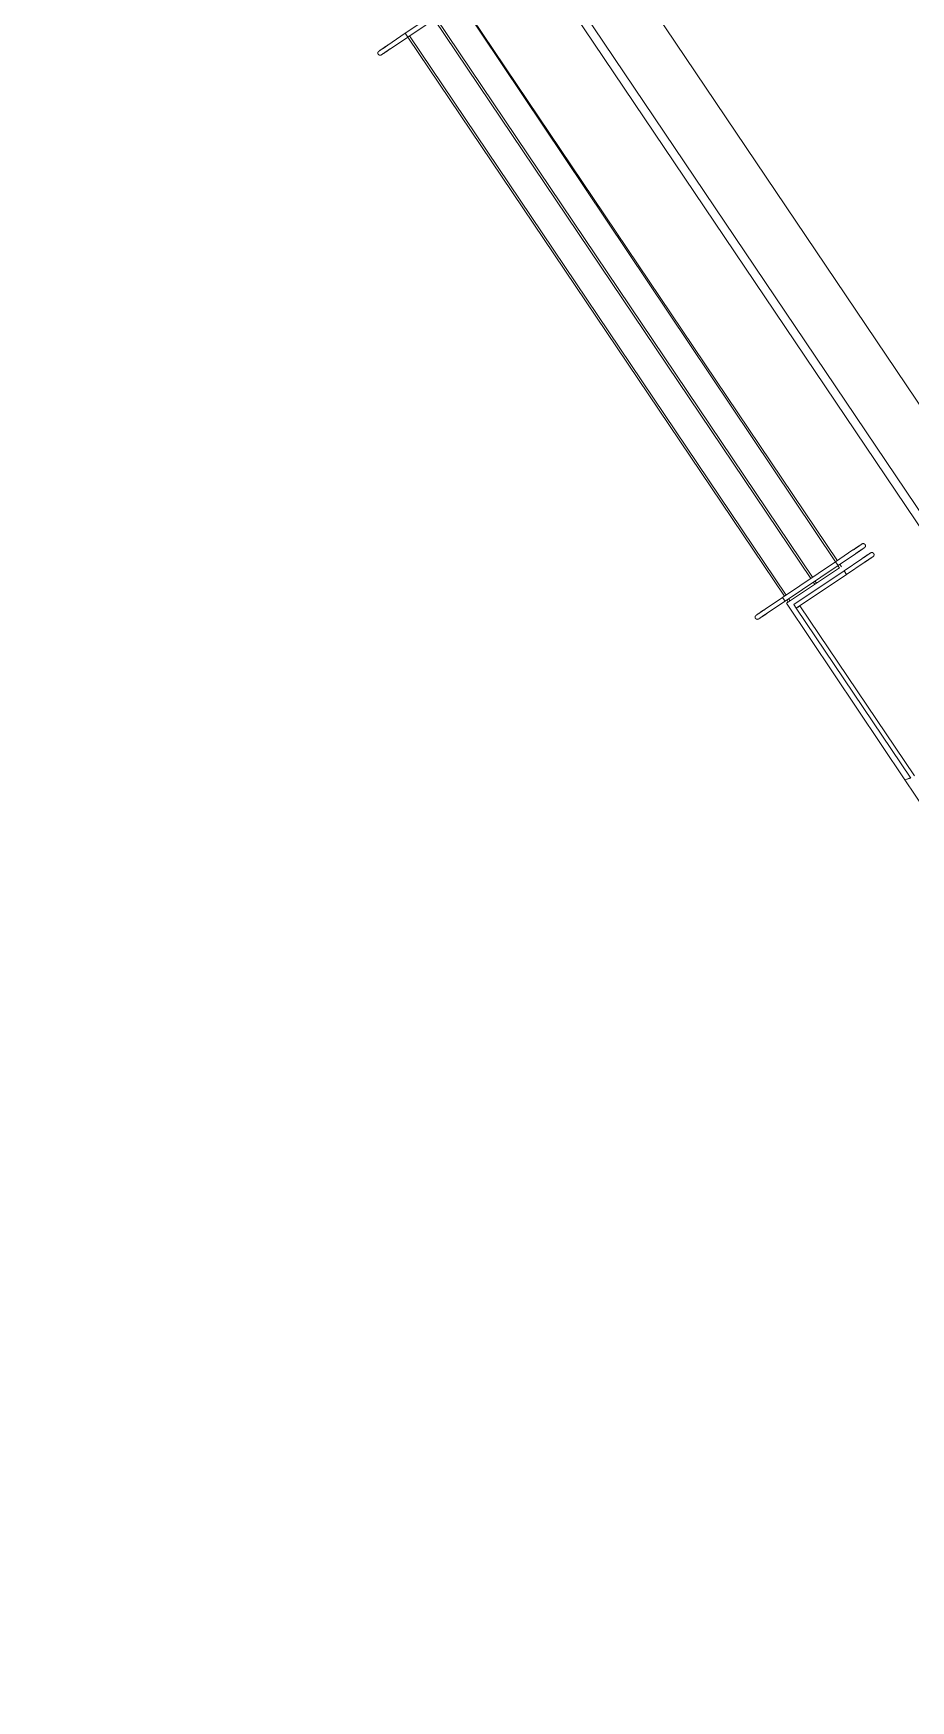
# Model space of a CAD drawing. Header units: metres. Extents: x 286532 to 329498, y 7396783 to 7466136.
# Drawn here: x 325542.76 to 325551.01, y 7397711.22 to 7397726.91 of the extents above; entities that cross this region are included whole.
import ezdxf

# ---------------------------------------------------------------- set-up
doc = ezdxf.new("R2010")
doc.units = ezdxf.units.M
doc.header["$LTSCALE"] = 10
doc.layers.get('0').update_dxf_attribs({"color": 255})
doc.layers.add('_  ARQ-AUX-001', color=1, linetype='Continuous', lineweight=5)
doc.layers.add('_AUXILIAR', color=7, linetype='Continuous', lineweight=30)

# ---------------------------------------------------------------- blocks, each defined once
blk = doc.blocks.new('ESTACAODRONE')
at = {"layer": '_  ARQ-AUX-001'}
for p, q in [((-60.708, -106.059), (-70.298, -91.499)), ((-70.72, -92.02), (-61.354, -106.241)), ((-61.287, -106.197), (-70.653, -91.976)), ((-67.301, -99.793), (-66.8, -99.463)), ((-67.278, -99.828), (-66.776, -99.498)), ((-66.781, -99.501), (-63.308, -104.805)), ((-66.776, -99.498), (-63.289, -104.794)), ((-67.027, -99.663), (-63.54, -104.958)), ((-67.011, -99.653), (-63.524, -104.948)), ((-67.301, -99.793), (-67.466, -99.902)), ((-67.443, -99.937), (-67.278, -99.828)), ((-67.278, -99.828), (-67.301, -99.793)), ((-67.278, -99.828), (-63.79, -105.123)), ((-67.262, -99.818), (-63.774, -105.113)), ((-63.141, -104.695), (-63.306, -104.804)), ((-63.283, -104.84), (-63.118, -104.73)), ((-63.807, -105.134), (-63.306, -104.804)), ((-63.784, -105.17), (-63.283, -104.84)), ((-63.271, -104.862), (-63.77, -105.19)), ((-63.226, -104.889), (-63.703, -105.203)), ((-63.306, -104.804), (-63.283, -104.84)), ((-63.285, -104.841), (-63.271, -104.862)), ((-63.266, -104.828), (-63.25, -104.853)), ((-63.06, -104.78), (-63.226, -104.889)), ((-63.226, -104.889), (-63.203, -104.924)), ((-63.203, -104.924), (-63.037, -104.815)), ((-63.68, -105.238), (-63.203, -104.924)), ((-63.517, -104.993), (-63.503, -105.014)), ((-63.501, -104.983), (-63.487, -105.004)), ((-63.807, -105.134), (-63.973, -105.244)), ((-63.95, -105.279), (-63.784, -105.17)), ((-63.784, -105.17), (-63.807, -105.134)), ((-63.77, -105.19), (-62.675, -106.863)), ((-63.767, -105.158), (-63.754, -105.179)), ((-63.751, -105.148), (-63.738, -105.168)), ((-63.68, -105.238), (-63.703, -105.203)), ((-62.584, -106.825), (-63.645, -105.215)), ((-63.68, -105.238), (-62.62, -106.848)), ((-62.675, -106.863), (-62.621, -106.844)), ((-62.674, -106.863), (-62.621, -106.845)), ((-59.397, -111.867), (-62.674, -106.863))]:
    blk.add_line(p, q, dxfattribs=at)
at = {"layer": '_  ARQ-AUX-001', "flags": 128}
for points in [[(-67.557, -99.987), (-67.558, -99.986), (-67.558, -99.986), (-67.558, -99.985), (-67.559, -99.984), (-67.559, -99.983), (-67.559, -99.983), (-67.56, -99.982), (-67.56, -99.981), (-67.56, -99.98), (-67.56, -99.979), (-67.56, -99.979), (-67.561, -99.978), (-67.561, -99.977), (-67.561, -99.976), (-67.561, -99.975), (-67.561, -99.974), (-67.561, -99.974), (-67.56, -99.973), (-67.56, -99.972), (-67.56, -99.971), (-67.56, -99.97), (-67.56, -99.969), (-67.559, -99.969), (-67.559, -99.968), (-67.559, -99.967), (-67.558, -99.966), (-67.558, -99.966), (-67.558, -99.965), (-67.557, -99.964), (-67.557, -99.963), (-67.556, -99.963), (-67.556, -99.962), (-67.555, -99.962), (-67.555, -99.961), (-67.554, -99.96), (-67.553, -99.96), (-67.553, -99.959), (-67.552, -99.959), (-67.551, -99.958), (-67.551, -99.958)], [(-67.528, -99.993), (-67.529, -99.994), (-67.53, -99.994), (-67.53, -99.994), (-67.531, -99.995), (-67.532, -99.995), (-67.533, -99.995), (-67.533, -99.996), (-67.534, -99.996), (-67.535, -99.996), (-67.536, -99.996), (-67.537, -99.996), (-67.537, -99.997), (-67.538, -99.997), (-67.539, -99.997), (-67.54, -99.997), (-67.541, -99.997), (-67.542, -99.997), (-67.542, -99.996), (-67.543, -99.996), (-67.544, -99.996), (-67.545, -99.996), (-67.546, -99.996), (-67.547, -99.995), (-67.547, -99.995), (-67.548, -99.995), (-67.549, -99.994), (-67.55, -99.994), (-67.55, -99.994), (-67.551, -99.993), (-67.552, -99.993), (-67.552, -99.992), (-67.553, -99.992), (-67.554, -99.991), (-67.554, -99.991), (-67.555, -99.99), (-67.556, -99.989), (-67.556, -99.989), (-67.557, -99.988), (-67.557, -99.987), (-67.557, -99.987)], [(-67.466, -99.902), (-67.47, -99.904), (-67.473, -99.907), (-67.476, -99.909), (-67.48, -99.911), (-67.483, -99.913), (-67.486, -99.915), (-67.49, -99.918), (-67.493, -99.92), (-67.496, -99.922), (-67.499, -99.924), (-67.502, -99.926), (-67.506, -99.928), (-67.508, -99.93), (-67.511, -99.932), (-67.514, -99.934), (-67.517, -99.936), (-67.52, -99.937), (-67.522, -99.939), (-67.525, -99.941), (-67.527, -99.942), (-67.53, -99.944), (-67.532, -99.945), (-67.534, -99.947), (-67.536, -99.948), (-67.538, -99.949), (-67.539, -99.95), (-67.541, -99.951), (-67.543, -99.953), (-67.544, -99.953), (-67.545, -99.954), (-67.547, -99.955), (-67.548, -99.956), (-67.549, -99.956), (-67.549, -99.957), (-67.55, -99.957), (-67.55, -99.958), (-67.551, -99.958), (-67.551, -99.958), (-67.551, -99.958)], [(-67.551, -99.958), (-67.551, -99.958), (-67.551, -99.958), (-67.551, -99.958), (-67.55, -99.957), (-67.549, -99.957), (-67.549, -99.956), (-67.548, -99.956), (-67.547, -99.955), (-67.546, -99.955), (-67.544, -99.954), (-67.543, -99.953), (-67.542, -99.952), (-67.54, -99.951), (-67.538, -99.95), (-67.536, -99.948), (-67.534, -99.947), (-67.532, -99.946), (-67.53, -99.944), (-67.528, -99.943), (-67.525, -99.941), (-67.523, -99.94), (-67.52, -99.938), (-67.518, -99.936), (-67.515, -99.934), (-67.512, -99.932), (-67.509, -99.93), (-67.506, -99.929), (-67.503, -99.927), (-67.5, -99.925), (-67.497, -99.922), (-67.494, -99.92), (-67.491, -99.918), (-67.487, -99.916), (-67.484, -99.914), (-67.481, -99.912), (-67.477, -99.909), (-67.474, -99.907), (-67.471, -99.905), (-67.467, -99.903), (-67.466, -99.902)], [(-67.528, -99.993), (-67.528, -99.993), (-67.528, -99.993), (-67.527, -99.993), (-67.527, -99.992), (-67.526, -99.992), (-67.526, -99.992), (-67.525, -99.991), (-67.524, -99.99), (-67.523, -99.99), (-67.521, -99.989), (-67.52, -99.988), (-67.518, -99.987), (-67.517, -99.986), (-67.515, -99.985), (-67.513, -99.983), (-67.511, -99.982), (-67.509, -99.981), (-67.507, -99.979), (-67.505, -99.978), (-67.502, -99.976), (-67.5, -99.975), (-67.497, -99.973), (-67.495, -99.971), (-67.492, -99.969), (-67.489, -99.967), (-67.486, -99.966), (-67.483, -99.964), (-67.48, -99.962), (-67.477, -99.96), (-67.474, -99.958), (-67.471, -99.955), (-67.468, -99.953), (-67.464, -99.951), (-67.461, -99.949), (-67.458, -99.947), (-67.454, -99.945), (-67.451, -99.942), (-67.448, -99.94), (-67.444, -99.938), (-67.443, -99.937)], [(-67.443, -99.937), (-67.447, -99.94), (-67.45, -99.942), (-67.453, -99.944), (-67.457, -99.946), (-67.46, -99.948), (-67.463, -99.951), (-67.467, -99.953), (-67.47, -99.955), (-67.473, -99.957), (-67.476, -99.959), (-67.479, -99.961), (-67.482, -99.963), (-67.485, -99.965), (-67.488, -99.967), (-67.491, -99.969), (-67.494, -99.971), (-67.497, -99.972), (-67.499, -99.974), (-67.502, -99.976), (-67.504, -99.977), (-67.506, -99.979), (-67.509, -99.98), (-67.511, -99.982), (-67.513, -99.983), (-67.515, -99.984), (-67.516, -99.985), (-67.518, -99.987), (-67.52, -99.988), (-67.521, -99.989), (-67.522, -99.989), (-67.523, -99.99), (-67.525, -99.991), (-67.525, -99.991), (-67.526, -99.992), (-67.527, -99.992), (-67.527, -99.993), (-67.528, -99.993), (-67.528, -99.993), (-67.528, -99.993)], [(-63.141, -104.695), (-63.137, -104.693), (-63.134, -104.691), (-63.13, -104.689), (-63.127, -104.686), (-63.124, -104.684), (-63.12, -104.682), (-63.117, -104.68), (-63.114, -104.678), (-63.111, -104.676), (-63.108, -104.674), (-63.104, -104.672), (-63.101, -104.67), (-63.098, -104.668), (-63.096, -104.666), (-63.093, -104.664), (-63.09, -104.662), (-63.087, -104.66), (-63.085, -104.658), (-63.082, -104.657), (-63.08, -104.655), (-63.077, -104.654), (-63.075, -104.652), (-63.073, -104.651), (-63.071, -104.65), (-63.069, -104.648), (-63.067, -104.647), (-63.066, -104.646), (-63.064, -104.645), (-63.063, -104.644), (-63.062, -104.643), (-63.06, -104.642), (-63.059, -104.642), (-63.058, -104.641), (-63.058, -104.641), (-63.057, -104.64), (-63.056, -104.64), (-63.056, -104.64), (-63.056, -104.64), (-63.056, -104.639)], [(-63.056, -104.639), (-63.056, -104.639), (-63.056, -104.64), (-63.056, -104.64), (-63.057, -104.64), (-63.057, -104.641), (-63.058, -104.641), (-63.059, -104.642), (-63.06, -104.642), (-63.061, -104.643), (-63.062, -104.644), (-63.064, -104.645), (-63.065, -104.646), (-63.067, -104.647), (-63.069, -104.648), (-63.071, -104.649), (-63.073, -104.651), (-63.075, -104.652), (-63.077, -104.653), (-63.079, -104.655), (-63.081, -104.656), (-63.084, -104.658), (-63.087, -104.66), (-63.089, -104.661), (-63.092, -104.663), (-63.095, -104.665), (-63.098, -104.667), (-63.101, -104.669), (-63.104, -104.671), (-63.107, -104.673), (-63.11, -104.675), (-63.113, -104.677), (-63.116, -104.679), (-63.12, -104.681), (-63.123, -104.684), (-63.126, -104.686), (-63.13, -104.688), (-63.133, -104.69), (-63.136, -104.692), (-63.14, -104.695), (-63.141, -104.695)], [(-63.033, -104.675), (-63.033, -104.675), (-63.033, -104.675), (-63.033, -104.675), (-63.034, -104.675), (-63.034, -104.676), (-63.035, -104.676), (-63.036, -104.677), (-63.037, -104.677), (-63.038, -104.678), (-63.039, -104.679), (-63.041, -104.68), (-63.042, -104.681), (-63.044, -104.682), (-63.046, -104.683), (-63.047, -104.684), (-63.049, -104.686), (-63.052, -104.687), (-63.054, -104.688), (-63.056, -104.69), (-63.058, -104.691), (-63.061, -104.693), (-63.063, -104.695), (-63.066, -104.697), (-63.069, -104.698), (-63.072, -104.7), (-63.075, -104.702), (-63.078, -104.704), (-63.081, -104.706), (-63.084, -104.708), (-63.087, -104.71), (-63.09, -104.712), (-63.093, -104.714), (-63.096, -104.717), (-63.1, -104.719), (-63.103, -104.721), (-63.106, -104.723), (-63.11, -104.725), (-63.113, -104.728), (-63.117, -104.73), (-63.118, -104.73)], [(-63.118, -104.73), (-63.114, -104.728), (-63.111, -104.726), (-63.107, -104.724), (-63.104, -104.721), (-63.101, -104.719), (-63.097, -104.717), (-63.094, -104.715), (-63.091, -104.713), (-63.088, -104.711), (-63.084, -104.709), (-63.081, -104.707), (-63.078, -104.705), (-63.075, -104.703), (-63.072, -104.701), (-63.07, -104.699), (-63.067, -104.697), (-63.064, -104.695), (-63.062, -104.694), (-63.059, -104.692), (-63.057, -104.69), (-63.054, -104.689), (-63.052, -104.687), (-63.05, -104.686), (-63.048, -104.685), (-63.046, -104.683), (-63.044, -104.682), (-63.043, -104.681), (-63.041, -104.68), (-63.04, -104.679), (-63.038, -104.678), (-63.037, -104.678), (-63.036, -104.677), (-63.035, -104.676), (-63.035, -104.676), (-63.034, -104.675), (-63.033, -104.675), (-63.033, -104.675), (-63.033, -104.675), (-63.033, -104.675)], [(-62.976, -104.724), (-62.976, -104.724), (-62.976, -104.724), (-62.976, -104.724), (-62.977, -104.724), (-62.977, -104.725), (-62.978, -104.725), (-62.979, -104.726), (-62.98, -104.726), (-62.981, -104.727), (-62.982, -104.728), (-62.984, -104.729), (-62.985, -104.73), (-62.987, -104.731), (-62.989, -104.732), (-62.99, -104.733), (-62.992, -104.735), (-62.994, -104.736), (-62.997, -104.738), (-62.999, -104.739), (-63.001, -104.741), (-63.004, -104.742), (-63.006, -104.744), (-63.009, -104.746), (-63.012, -104.747), (-63.015, -104.749), (-63.017, -104.751), (-63.02, -104.753), (-63.023, -104.755), (-63.027, -104.757), (-63.03, -104.759), (-63.033, -104.761), (-63.036, -104.764), (-63.039, -104.766), (-63.043, -104.768), (-63.046, -104.77), (-63.049, -104.772), (-63.053, -104.774), (-63.056, -104.777), (-63.06, -104.779), (-63.06, -104.78)], [(-63.06, -104.78), (-63.057, -104.777), (-63.054, -104.775), (-63.05, -104.773), (-63.047, -104.771), (-63.044, -104.768), (-63.04, -104.766), (-63.037, -104.764), (-63.034, -104.762), (-63.031, -104.76), (-63.027, -104.758), (-63.024, -104.756), (-63.021, -104.754), (-63.018, -104.752), (-63.015, -104.75), (-63.013, -104.748), (-63.01, -104.746), (-63.007, -104.744), (-63.005, -104.743), (-63.002, -104.741), (-63, -104.739), (-62.997, -104.738), (-62.995, -104.736), (-62.993, -104.735), (-62.991, -104.734), (-62.989, -104.733), (-62.987, -104.731), (-62.986, -104.73), (-62.984, -104.729), (-62.983, -104.728), (-62.981, -104.727), (-62.98, -104.727), (-62.979, -104.726), (-62.978, -104.725), (-62.977, -104.725), (-62.977, -104.724), (-62.976, -104.724), (-62.976, -104.724), (-62.976, -104.724), (-62.976, -104.724)], [(-63.056, -104.639), (-63.055, -104.639), (-63.054, -104.639), (-63.054, -104.638), (-63.053, -104.638), (-63.052, -104.637), (-63.051, -104.637), (-63.05, -104.637), (-63.05, -104.637), (-63.049, -104.636), (-63.048, -104.636), (-63.047, -104.636), (-63.046, -104.636), (-63.046, -104.636), (-63.045, -104.636), (-63.044, -104.636), (-63.043, -104.636), (-63.042, -104.636), (-63.041, -104.636), (-63.04, -104.636), (-63.04, -104.636), (-63.039, -104.637), (-63.038, -104.637), (-63.037, -104.637), (-63.036, -104.637), (-63.036, -104.638), (-63.035, -104.638), (-63.034, -104.639), (-63.033, -104.639), (-63.033, -104.639), (-63.032, -104.64), (-63.031, -104.64), (-63.031, -104.641), (-63.03, -104.641), (-63.029, -104.642), (-63.029, -104.643), (-63.028, -104.643), (-63.028, -104.644), (-63.027, -104.645), (-63.027, -104.645), (-63.027, -104.645)], [(-63.027, -104.645), (-63.026, -104.646), (-63.026, -104.647), (-63.025, -104.648), (-63.025, -104.648), (-63.025, -104.649), (-63.024, -104.65), (-63.024, -104.651), (-63.024, -104.652), (-63.024, -104.652), (-63.024, -104.653), (-63.023, -104.654), (-63.023, -104.655), (-63.023, -104.656), (-63.023, -104.657), (-63.023, -104.657), (-63.023, -104.658), (-63.023, -104.659), (-63.023, -104.66), (-63.024, -104.661), (-63.024, -104.662), (-63.024, -104.662), (-63.024, -104.663), (-63.024, -104.664), (-63.025, -104.665), (-63.025, -104.665), (-63.025, -104.666), (-63.026, -104.667), (-63.026, -104.668), (-63.027, -104.668), (-63.027, -104.669), (-63.028, -104.67), (-63.028, -104.67), (-63.029, -104.671), (-63.029, -104.672), (-63.03, -104.672), (-63.03, -104.673), (-63.031, -104.673), (-63.032, -104.674), (-63.032, -104.674), (-63.033, -104.675)], [(-62.976, -104.724), (-62.975, -104.723), (-62.974, -104.723), (-62.973, -104.722), (-62.973, -104.722), (-62.972, -104.722), (-62.971, -104.721), (-62.97, -104.721), (-62.969, -104.721), (-62.969, -104.721), (-62.968, -104.721), (-62.967, -104.72), (-62.966, -104.72), (-62.965, -104.72), (-62.965, -104.72), (-62.964, -104.72), (-62.963, -104.72), (-62.962, -104.72), (-62.961, -104.72), (-62.96, -104.721), (-62.96, -104.721), (-62.959, -104.721), (-62.958, -104.721), (-62.957, -104.721), (-62.956, -104.722), (-62.956, -104.722), (-62.955, -104.722), (-62.954, -104.723), (-62.953, -104.723), (-62.953, -104.724), (-62.952, -104.724), (-62.951, -104.725), (-62.951, -104.725), (-62.95, -104.726), (-62.949, -104.726), (-62.949, -104.727), (-62.948, -104.727), (-62.948, -104.728), (-62.947, -104.729), (-62.947, -104.729), (-62.947, -104.73)], [(-62.947, -104.73), (-62.946, -104.73), (-62.946, -104.731), (-62.945, -104.732), (-62.945, -104.733), (-62.945, -104.733), (-62.944, -104.734), (-62.944, -104.735), (-62.944, -104.736), (-62.944, -104.737), (-62.943, -104.737), (-62.943, -104.738), (-62.943, -104.739), (-62.943, -104.74), (-62.943, -104.741), (-62.943, -104.742), (-62.943, -104.742), (-62.943, -104.743), (-62.943, -104.744), (-62.943, -104.745), (-62.944, -104.746), (-62.944, -104.747), (-62.944, -104.747), (-62.944, -104.748), (-62.945, -104.749), (-62.945, -104.75), (-62.945, -104.75), (-62.946, -104.751), (-62.946, -104.752), (-62.946, -104.753), (-62.947, -104.753), (-62.947, -104.754), (-62.948, -104.755), (-62.949, -104.755), (-62.949, -104.756), (-62.95, -104.757), (-62.95, -104.757), (-62.951, -104.758), (-62.952, -104.758), (-62.952, -104.759), (-62.953, -104.759)], [(-63.037, -104.815), (-63.034, -104.812), (-63.031, -104.81), (-63.027, -104.808), (-63.024, -104.806), (-63.02, -104.804), (-63.017, -104.801), (-63.014, -104.799), (-63.011, -104.797), (-63.007, -104.795), (-63.004, -104.793), (-63.001, -104.791), (-62.998, -104.789), (-62.995, -104.787), (-62.992, -104.785), (-62.989, -104.783), (-62.987, -104.781), (-62.984, -104.779), (-62.981, -104.778), (-62.979, -104.776), (-62.976, -104.775), (-62.974, -104.773), (-62.972, -104.772), (-62.97, -104.77), (-62.968, -104.769), (-62.966, -104.768), (-62.964, -104.766), (-62.963, -104.765), (-62.961, -104.764), (-62.96, -104.763), (-62.958, -104.763), (-62.957, -104.762), (-62.956, -104.761), (-62.955, -104.76), (-62.954, -104.76), (-62.954, -104.76), (-62.953, -104.759), (-62.953, -104.759), (-62.953, -104.759), (-62.953, -104.759)], [(-62.953, -104.759), (-62.953, -104.759), (-62.953, -104.759), (-62.953, -104.759), (-62.954, -104.759), (-62.954, -104.76), (-62.955, -104.76), (-62.956, -104.761), (-62.957, -104.762), (-62.958, -104.762), (-62.959, -104.763), (-62.961, -104.764), (-62.962, -104.765), (-62.964, -104.766), (-62.965, -104.767), (-62.967, -104.768), (-62.969, -104.77), (-62.971, -104.771), (-62.974, -104.773), (-62.976, -104.774), (-62.978, -104.776), (-62.981, -104.777), (-62.983, -104.779), (-62.986, -104.781), (-62.989, -104.783), (-62.992, -104.784), (-62.994, -104.786), (-62.997, -104.788), (-63, -104.79), (-63.003, -104.792), (-63.007, -104.794), (-63.01, -104.796), (-63.013, -104.799), (-63.016, -104.801), (-63.02, -104.803), (-63.023, -104.805), (-63.026, -104.807), (-63.03, -104.81), (-63.033, -104.812), (-63.036, -104.814), (-63.037, -104.815)], [(-64.064, -105.329), (-64.064, -105.328), (-64.065, -105.327), (-64.065, -105.326), (-64.066, -105.326), (-64.066, -105.325), (-64.066, -105.324), (-64.066, -105.323), (-64.067, -105.322), (-64.067, -105.322), (-64.067, -105.321), (-64.067, -105.32), (-64.067, -105.319), (-64.067, -105.318), (-64.067, -105.317), (-64.067, -105.317), (-64.067, -105.316), (-64.067, -105.315), (-64.067, -105.314), (-64.067, -105.313), (-64.067, -105.312), (-64.067, -105.312), (-64.066, -105.311), (-64.066, -105.31), (-64.066, -105.309), (-64.066, -105.309), (-64.065, -105.308), (-64.065, -105.307), (-64.064, -105.306), (-64.064, -105.306), (-64.063, -105.305), (-64.063, -105.304), (-64.062, -105.304), (-64.062, -105.303), (-64.061, -105.302), (-64.061, -105.302), (-64.06, -105.301), (-64.059, -105.301), (-64.059, -105.3), (-64.058, -105.3), (-64.058, -105.299)], [(-64.035, -105.335), (-64.036, -105.335), (-64.036, -105.335), (-64.037, -105.336), (-64.038, -105.336), (-64.039, -105.337), (-64.039, -105.337), (-64.04, -105.337), (-64.041, -105.337), (-64.042, -105.338), (-64.043, -105.338), (-64.043, -105.338), (-64.044, -105.338), (-64.045, -105.338), (-64.046, -105.338), (-64.047, -105.338), (-64.048, -105.338), (-64.048, -105.338), (-64.049, -105.338), (-64.05, -105.338), (-64.051, -105.338), (-64.052, -105.337), (-64.053, -105.337), (-64.053, -105.337), (-64.054, -105.337), (-64.055, -105.336), (-64.056, -105.336), (-64.056, -105.335), (-64.057, -105.335), (-64.058, -105.335), (-64.059, -105.334), (-64.059, -105.334), (-64.06, -105.333), (-64.06, -105.333), (-64.061, -105.332), (-64.062, -105.331), (-64.062, -105.331), (-64.063, -105.33), (-64.063, -105.329), (-64.064, -105.329), (-64.064, -105.329)], [(-63.973, -105.244), (-63.976, -105.246), (-63.98, -105.248), (-63.983, -105.25), (-63.987, -105.253), (-63.99, -105.255), (-63.993, -105.257), (-63.997, -105.259), (-64, -105.261), (-64.003, -105.263), (-64.006, -105.265), (-64.009, -105.267), (-64.012, -105.269), (-64.015, -105.271), (-64.018, -105.273), (-64.021, -105.275), (-64.024, -105.277), (-64.026, -105.279), (-64.029, -105.28), (-64.032, -105.282), (-64.034, -105.284), (-64.036, -105.285), (-64.038, -105.287), (-64.041, -105.288), (-64.043, -105.289), (-64.044, -105.291), (-64.046, -105.292), (-64.048, -105.293), (-64.049, -105.294), (-64.051, -105.295), (-64.052, -105.296), (-64.053, -105.296), (-64.054, -105.297), (-64.055, -105.298), (-64.056, -105.298), (-64.057, -105.299), (-64.057, -105.299), (-64.058, -105.299), (-64.058, -105.299), (-64.058, -105.299)], [(-64.058, -105.299), (-64.058, -105.299), (-64.058, -105.299), (-64.057, -105.299), (-64.057, -105.299), (-64.056, -105.298), (-64.055, -105.298), (-64.055, -105.297), (-64.054, -105.297), (-64.052, -105.296), (-64.051, -105.295), (-64.05, -105.294), (-64.048, -105.293), (-64.047, -105.292), (-64.045, -105.291), (-64.043, -105.29), (-64.041, -105.288), (-64.039, -105.287), (-64.037, -105.286), (-64.035, -105.284), (-64.032, -105.283), (-64.03, -105.281), (-64.027, -105.279), (-64.024, -105.277), (-64.022, -105.276), (-64.019, -105.274), (-64.016, -105.272), (-64.013, -105.27), (-64.01, -105.268), (-64.007, -105.266), (-64.004, -105.264), (-64.001, -105.262), (-63.997, -105.26), (-63.994, -105.257), (-63.991, -105.255), (-63.987, -105.253), (-63.984, -105.251), (-63.981, -105.249), (-63.977, -105.246), (-63.974, -105.244), (-63.973, -105.244)], [(-64.035, -105.335), (-64.035, -105.335), (-64.035, -105.334), (-64.034, -105.334), (-64.034, -105.334), (-64.033, -105.333), (-64.032, -105.333), (-64.032, -105.332), (-64.031, -105.332), (-64.029, -105.331), (-64.028, -105.33), (-64.027, -105.329), (-64.025, -105.328), (-64.024, -105.327), (-64.022, -105.326), (-64.02, -105.325), (-64.018, -105.324), (-64.016, -105.322), (-64.014, -105.321), (-64.011, -105.319), (-64.009, -105.318), (-64.007, -105.316), (-64.004, -105.314), (-64.001, -105.313), (-63.999, -105.311), (-63.996, -105.309), (-63.993, -105.307), (-63.99, -105.305), (-63.987, -105.303), (-63.984, -105.301), (-63.981, -105.299), (-63.978, -105.297), (-63.974, -105.295), (-63.971, -105.293), (-63.968, -105.29), (-63.964, -105.288), (-63.961, -105.286), (-63.958, -105.284), (-63.954, -105.282), (-63.951, -105.279), (-63.95, -105.279)], [(-63.95, -105.279), (-63.953, -105.281), (-63.957, -105.283), (-63.96, -105.285), (-63.963, -105.288), (-63.967, -105.29), (-63.97, -105.292), (-63.973, -105.294), (-63.977, -105.296), (-63.98, -105.298), (-63.983, -105.3), (-63.986, -105.302), (-63.989, -105.304), (-63.992, -105.306), (-63.995, -105.308), (-63.998, -105.31), (-64.001, -105.312), (-64.003, -105.314), (-64.006, -105.316), (-64.008, -105.317), (-64.011, -105.319), (-64.013, -105.32), (-64.015, -105.322), (-64.017, -105.323), (-64.019, -105.324), (-64.021, -105.326), (-64.023, -105.327), (-64.025, -105.328), (-64.026, -105.329), (-64.028, -105.33), (-64.029, -105.331), (-64.03, -105.332), (-64.031, -105.332), (-64.032, -105.333), (-64.033, -105.333), (-64.034, -105.334), (-64.034, -105.334), (-64.034, -105.334), (-64.035, -105.334), (-64.035, -105.335)]]:
    blk.add_lwpolyline(points, dxfattribs=at)
at = {"layer": '_  ARQ-AUX-001'}
blk.add_lwpolyline([(-63.68, -105.238), (-63.679, -105.237), (-63.678, -105.236), (-63.675, -105.234), (-63.671, -105.232), (-63.667, -105.229), (-63.662, -105.226), (-63.658, -105.223), (-63.654, -105.221), (-63.65, -105.218), (-63.647, -105.216), (-63.646, -105.215), (-63.645, -105.215)], dxfattribs=at)

msp = doc.modelspace()

# ---------------------------------------------------------------- hatches: boundary and pattern name
at = {"true_color": 0xc7c8ca, "transparency": 33554585}
h = msp.add_hatch(color=9, dxfattribs=at)
h.dxf.hatch_style = 1
edge = h.paths.add_edge_path(flags=17)
edge.add_line((325790.074, 7397734.678), (325785.932, 7397725.912))
edge.add_line((325785.932, 7397725.912), (325782.709, 7397727.435))
edge.add_arc((324589.459, 7398283.744), 1316.558, 334.285771, 335.004426, ccw=False)
edge.add_arc((325750.667, 7397737.45), 35.291, 298.576, 315.0391, ccw=False)
edge.add_arc((325664.991, 7397898.481), 217.694, 294.35072, 298.10593, ccw=False)
edge.add_arc((325750.419, 7397711.129), 11.8, 244.6772, 291.536, ccw=False)
edge.add_line((325745.372, 7397700.463), (325626.659, 7397756.517))
edge.add_arc((325641.467, 7397780.806), 28.447, 197.5252, 238.6327, ccw=False)
edge.add_line((325614.34, 7397772.24), (325596.361, 7397822.673))
edge.add_line((325596.361, 7397822.673), (325593.746, 7397821.736))
edge.add_line((325593.746, 7397821.736), (325590.595, 7397830.529))
edge.add_line((325590.595, 7397830.529), (325583.062, 7397827.835))
edge.add_line((325583.062, 7397827.835), (325598.287, 7397780.985))
edge.add_arc((325581.631, 7397777.612), 16.994, -27.4093, 11.4468, ccw=False)
edge.add_line((325596.717, 7397769.789), (325590.092, 7397755.765))
edge.add_arc((325564.48, 7397765.98), 27.574, 298.0712, 338.2544, ccw=False)
edge.add_line((325577.455, 7397741.65), (325549.642, 7397730.904))
edge.add_line((325549.642, 7397730.904), (325552.333, 7397723.353))
edge.add_line((325552.333, 7397723.353), (325559.066, 7397725.765))
edge.add_line((325559.066, 7397725.765), (325560.084, 7397722.91))
edge.add_line((325560.084, 7397722.91), (325575.909, 7397728.58))
edge.add_line((325575.909, 7397728.58), (325592.006, 7397734.348))
edge.add_arc((325596.436, 7397717.203), 17.709, 63.7148, 104.4879, ccw=False)
edge.add_line((325604.278, 7397733.08), (325751.273, 7397663.679))
edge.add_arc((325737.024, 7397635.138), 31.901, 40.3337, 63.469, ccw=False)
edge.add_line((325761.341, 7397655.785), (325777.453, 7397632.456))
edge.add_line((325777.453, 7397632.456), (325786.459, 7397638.675))
edge.add_line((325786.459, 7397638.675), (325772.038, 7397659.428))
edge.add_arc((325786.19, 7397669.263), 17.234, 162.6633, 214.7953, ccw=False)
edge.add_arc((326382.672, 7397402.318), 670.607, 154.260697, 156.063624, ccw=False)
edge.add_arc((328387.63, 7396464.678), 2883.946, 154.511481, 154.77925, ccw=False)
edge.add_arc((324538.143, 7398302.986), 1381.958, 334.393847, 335.132057)
edge.add_line((325791.966, 7397721.833), (325796.581, 7397731.603))
edge.add_line((325796.581, 7397731.603), (325790.074, 7397734.678))
edge = h.paths.add_edge_path(flags=17)
edge.add_line((325790.074, 7397734.678), (325785.932, 7397725.912))
edge.add_line((325796.581, 7397731.603), (325790.074, 7397734.678))
edge.add_line((325791.966, 7397721.833), (325796.581, 7397731.603))
edge.add_arc((324538.143, 7398302.986), 1381.958, 334.393847, 335.132057)
edge.add_arc((328387.63, 7396464.678), 2883.946, 154.511481, 154.77925)
edge.add_arc((326382.672, 7397402.318), 670.607, 154.260697, 156.063624)
edge.add_arc((325786.19, 7397669.263), 17.234, 162.6633, 214.7953)
edge.add_line((325786.459, 7397638.675), (325772.038, 7397659.428))
edge.add_line((325777.453, 7397632.456), (325786.459, 7397638.675))
edge.add_line((325761.341, 7397655.785), (325777.453, 7397632.456))
edge.add_arc((325737.024, 7397635.138), 31.901, 40.3337, 63.469)
edge.add_line((325604.278, 7397733.08), (325751.273, 7397663.679))
edge.add_arc((325596.436, 7397717.203), 17.709, 63.7148, 104.4879)
edge.add_line((325575.909, 7397728.58), (325592.006, 7397734.348))
edge.add_line((325560.084, 7397722.91), (325575.909, 7397728.58))
edge.add_line((325559.066, 7397725.765), (325560.084, 7397722.91))
edge.add_line((325552.333, 7397723.353), (325559.066, 7397725.765))
edge.add_line((325549.642, 7397730.904), (325552.333, 7397723.353))
edge.add_line((325577.455, 7397741.65), (325549.642, 7397730.904))
edge.add_arc((325564.48, 7397765.98), 27.574, 298.0712, 338.2544)
edge.add_line((325596.717, 7397769.789), (325590.092, 7397755.765))
edge.add_arc((325581.631, 7397777.612), 16.994, 332.5907, 371.4468)
edge.add_line((325583.062, 7397827.835), (325598.287, 7397780.985))
edge.add_line((325590.595, 7397830.529), (325583.062, 7397827.835))
edge.add_line((325593.746, 7397821.736), (325590.595, 7397830.529))
edge.add_line((325596.361, 7397822.673), (325593.746, 7397821.736))
edge.add_line((325614.34, 7397772.24), (325596.361, 7397822.673))
edge.add_arc((325641.467, 7397780.806), 28.447, 197.5252, 238.6327)
edge.add_line((325745.372, 7397700.463), (325626.659, 7397756.517))
edge.add_arc((325750.419, 7397711.129), 11.8, 244.6772, 291.536)
edge.add_arc((325664.991, 7397898.481), 217.694, 294.35072, 298.10593)
edge.add_arc((325750.667, 7397737.45), 35.291, 298.576, 315.0391)
edge.add_arc((324589.459, 7398283.744), 1316.558, 334.285771, 335.004426)
edge.add_line((325785.932, 7397725.912), (325782.709, 7397727.435))
h.paths.add_polyline_path([(325796.581, 7397731.603), (325790.074, 7397734.678)], flags=0)

# ---------------------------------------------------------------- block references
at = {"layer": '_AUXILIAR', "rotation": 0.5795468206332073}
msp.add_blockref('ESTACAODRONE', (325612.548, 7397827.374), dxfattribs=at)

doc.saveas('drawing.dxf')
